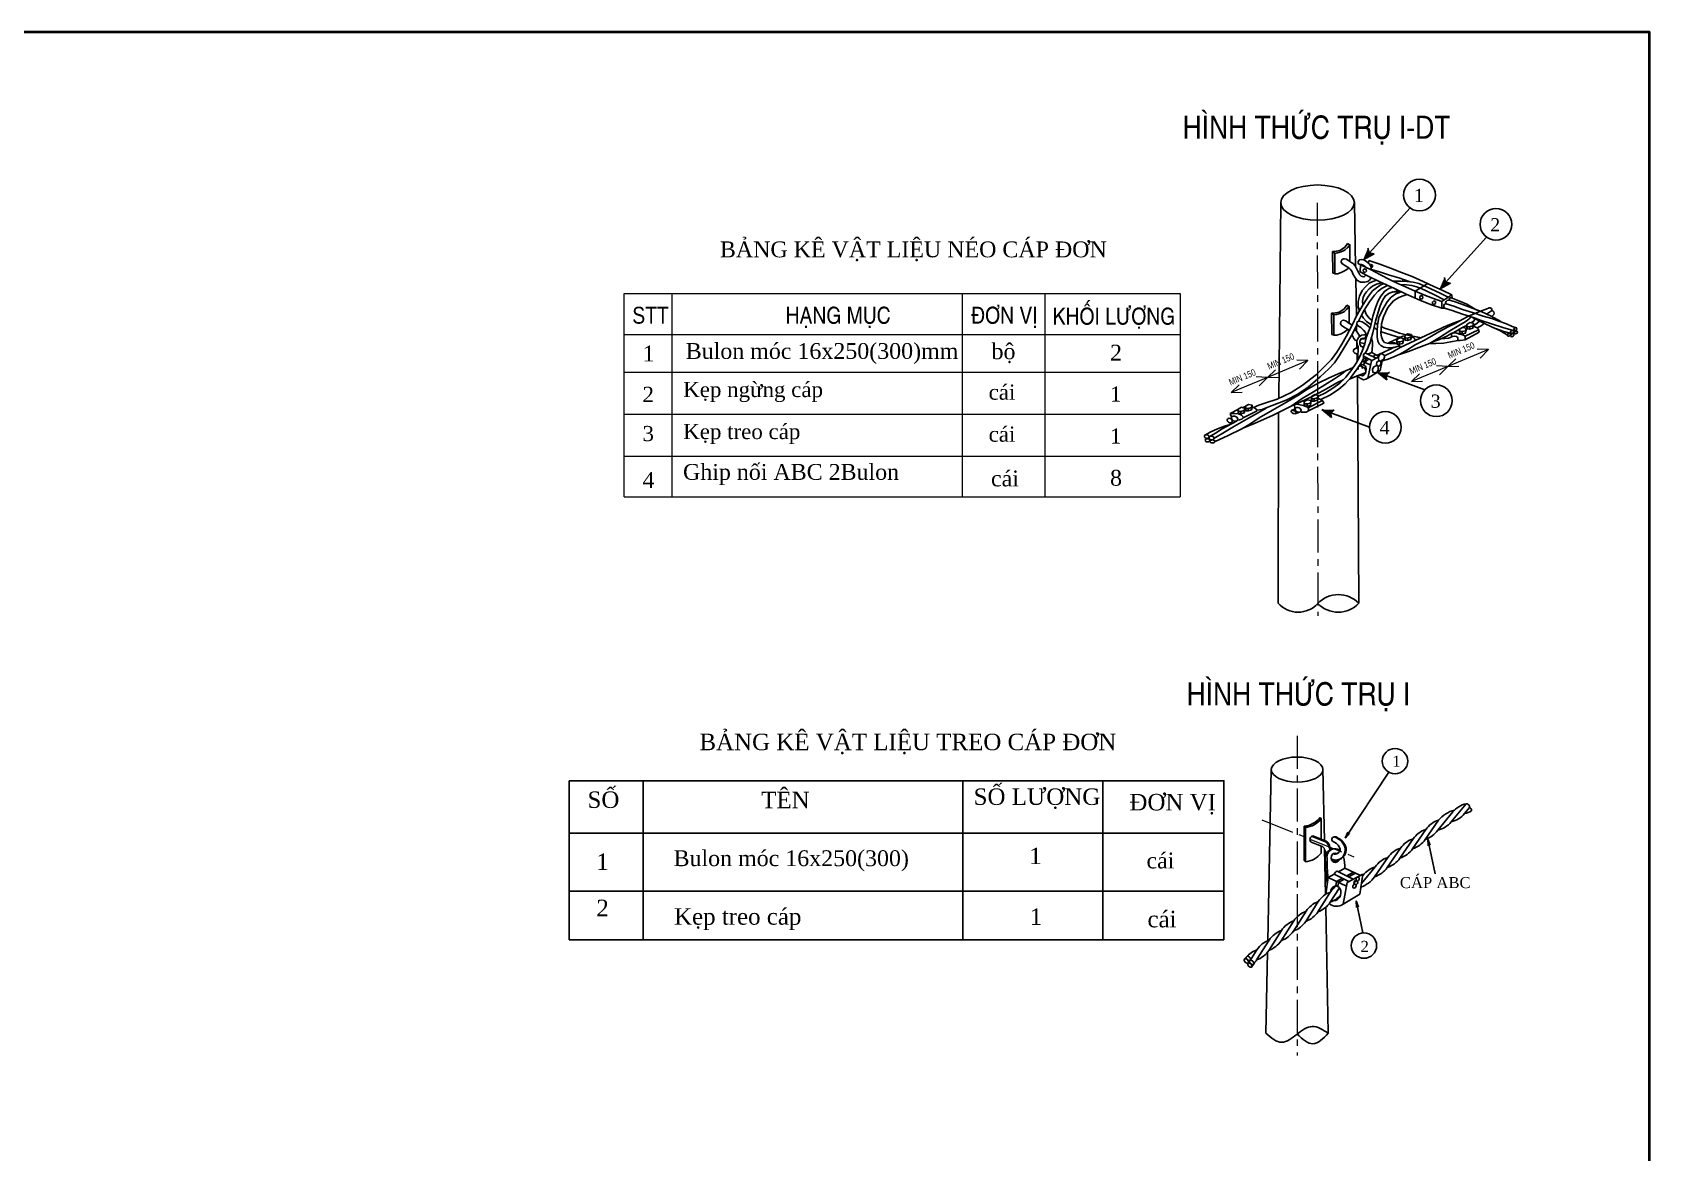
# Model space of a CAD drawing. Header units: millimetres. Extents: x 5654510 to 5731940, y 588357 to 647777.
# Drawn here: x 5684193 to 5691542, y 627068 to 632162 of the extents above; entities that cross this region are included whole.
import ezdxf

# ---------------------------------------------------------------- set-up
doc = ezdxf.new("R2010")
doc.units = ezdxf.units.MM
doc.header["$LTSCALE"] = 120
doc.header["$MEASUREMENT"] = 0
doc.linetypes.add('CENTER', pattern=[2, 1.25, -0.25, 0.25, -0.25])
doc.layers.add('Chu', color=5, linetype='Continuous')
doc.layers.add('KICHTHUOC', color=7, linetype='Continuous')
doc.layers.add('truc', color=5, linetype='CENTER', lineweight=5)
doc.styles.add('GIA1', font='VHTIME.TTF', dxfattribs={"height": 3})
doc.styles.add('STYLE2', font='VHELVCN.TTF', dxfattribs={"height": 500})
doc.styles.add('WMF-VNI-HELVE-CONDENSE1', font='VHELVCN.TTF')

msp = doc.modelspace()

# ---------------------------------------------------------------- hatches: boundary and pattern name
at = {"linetype": 'Continuous'}
h = msp.add_hatch(color=3, dxfattribs=at)
h.paths.add_polyline_path([(5690110.94, 631156.49), (5690100.2, 631164.53), (5690101.55, 631068.01), (5690110.94, 631064.5)])
h.paths.add_polyline_path([(5690156.57, 631171.23), (5690169.99, 631183.3), (5690179.39, 631195.36), (5690168.65, 631200.72), (5690165.97, 631196.7), (5690156.57, 631184.64), (5690145.83, 631176.59), (5690133.76, 631169.89), (5690117.65, 631165.87), (5690100.2, 631164.53), (5690110.94, 631156.49), (5690123.02, 631159.17), (5690139.12, 631163.19)])
h.paths.add_polyline_path([(5690107.28, 630876.41), (5690096.54, 630884.45), (5690097.88, 630787.93), (5690107.28, 630784.42)])
h.paths.add_polyline_path([(5690152.91, 630891.15), (5690166.33, 630903.22), (5690175.73, 630915.28), (5690164.99, 630920.64), (5690162.31, 630916.62), (5690152.91, 630904.56), (5690142.17, 630896.51), (5690130.1, 630889.81), (5690113.99, 630885.79), (5690096.54, 630884.45), (5690107.28, 630876.41), (5690119.36, 630879.09), (5690135.46, 630883.11)])
at = {"layer": 'Chu'}
for points in [[(5690157.81, 628497.97), (5690178.27, 628520.29), (5690170.66, 628517.23), (5690170.56, 628525.43)], [(5690533.6, 628493.62), (5690535.35, 628463.39), (5690538.46, 628470.97), (5690544.4, 628465.33)], [(5690207.43, 628212.03), (5690209.18, 628181.8), (5690212.29, 628189.39), (5690218.23, 628183.75)]]:
    msp.add_hatch(color=256, dxfattribs=at).paths.add_polyline_path(points)
at = {"layer": 'KICHTHUOC'}
for points in [[(5690239.14, 631127.57), (5690289.19, 631154.51), (5690267.36, 631158.44), (5690261.5, 631179.82)], [(5690586.39, 630994.51), (5690636.44, 631021.45), (5690614.61, 631025.38), (5690608.75, 631046.76)], [(5690303.23, 630616.43), (5690347.5, 630580.79), (5690342.63, 630602.43), (5690360.06, 630616.14)], [(5690051.31, 630446), (5690095.58, 630410.36), (5690090.71, 630432), (5690108.14, 630445.71)]]:
    msp.add_hatch(color=256, dxfattribs=at).paths.add_polyline_path(points)

# ---------------------------------------------------------------- linework, layer by layer
for p, q in [((5689865.29, 631387.5), (5689856.35, 630497.33)), ((5690204.95, 631095.99), (5690199.83, 631387.5)), ((5690208.91, 630871.09), (5690205.89, 631042.85)), ((5690210.11, 630802.92), (5690209.65, 630829.02)), ((5690211.49, 630723.95), (5690210.89, 630758.28)), ((5690212.51, 630666.14), (5690211.94, 630698.69)), ((5690219.84, 629565.98), (5690213.68, 630599.67)), ((5689855.7, 630433.45), (5689853.85, 629565.98)), ((5689822.47, 628810.71), (5689806.63, 628031.31)), ((5690056.91, 628810.71), (5690063.49, 628487.05)), ((5686631.66, 628758.93), (5686631.66, 628034.85)), ((5686967.8, 628758.93), (5686967.8, 628034.85)), ((5688421.47, 628758.93), (5688421.47, 628034.85)), ((5689056.55, 628758.93), (5689056.55, 628034.85)), ((5690646.88, 628616.84), (5690579.27, 628534.36)), ((5690707.7, 628654.39), (5690640.09, 628571.91)), ((5690723.55, 628637.08), (5690700.9, 628609.45)), ((5689972.11, 628551.64), (5689972.11, 628395.89)), ((5689977.09, 628545.89), (5689972.11, 628551.64)), ((5689977.09, 628545.89), (5689977.09, 628390.13)), ((5690048.72, 628585.11), (5690043.74, 628590.87)), ((5690048.72, 628585.11), (5690048.72, 628493.1)), ((5690521.78, 628491.9), (5690582.32, 628579.7)), ((5686631.66, 628520.74), (5689606.96, 628520.74)), ((5690003.44, 628479.18), (5690050.14, 628461.66)), ((5690005.79, 628506.35), (5690068.3, 628480.77)), ((5690010.6, 628508.69), (5690071.6, 628483.74)), ((5690406.79, 628406.98), (5690467.33, 628494.78)), ((5690464.28, 628449.44), (5690524.82, 628537.24)), ((5689977.09, 628390.13), (5689972.11, 628395.89)), ((5690048.72, 628462.19), (5690048.72, 628429.36)), ((5690064.28, 628448.01), (5690068.48, 628241.65)), ((5690291.8, 628322.06), (5690352.34, 628409.86)), ((5690349.3, 628364.52), (5690409.84, 628452.32)), ((5690080.41, 628319.01), (5690108.22, 628334.31)), ((5690108.22, 628334.31), (5690174.64, 628300.79)), ((5690127.6, 628344.97), (5690156.68, 628360.96)), ((5690127.6, 628344.97), (5690194.46, 628311.22)), ((5690156.68, 628360.96), (5690227.47, 628328.6)), ((5690164.88, 628326.15), (5690196.04, 628342.97)), ((5690166.9, 628296.71), (5690238.91, 628334.62)), ((5690173.13, 628321.99), (5690204.34, 628339.17)), ((5690238.91, 628334.62), (5690224.56, 628243.02)), ((5690232.38, 628291.59), (5690294.85, 628367.4)), ((5686631.66, 628256.88), (5689606.96, 628256.88)), ((5690034.5, 628162.95), (5690091.67, 628252.98)), ((5690080.41, 628319.01), (5690069.85, 628242.51)), ((5690080.41, 628319.01), (5690163.93, 628279.56)), ((5690090.28, 628206.78), (5690131.78, 628272.14)), ((5690115.58, 628280.23), (5690118.41, 628301.06)), ((5690118.41, 628301.06), (5690145.31, 628315.59)), ((5690124.77, 628278.23), (5690127.39, 628296.82)), ((5690127.39, 628296.82), (5690153.75, 628311.33)), ((5690166.9, 628296.71), (5690149.6, 628196.98)), ((5689978.72, 628119.12), (5690035.9, 628209.14)), ((5690069.66, 628183.44), (5690081.31, 627610.61)), ((5690149.6, 628196.98), (5690224.56, 628243.02)), ((5689867.17, 628031.45), (5689924.34, 628121.47)), ((5689922.95, 628075.28), (5689980.12, 628165.31)), ((5686631.66, 628034.85), (5689606.96, 628034.85)), ((5689755.62, 627943.78), (5689812.79, 628033.8)), ((5689811.39, 627987.61), (5689868.57, 628077.64)), ((5689726.62, 627942.11), (5689757.01, 627989.97)), ((5689805.57, 627979.44), (5689798.07, 627610.61))]:
    msp.add_line(p, q)
at = {"color": 0, "lineweight": 13}
for p, q in [((5686881.26, 630974.48), (5689297.69, 630974.48)), ((5686881.26, 630974.48), (5689408.37, 630974.48)), ((5686881.26, 630050.17), (5686881.26, 630974.48)), ((5687099.19, 630974.48), (5687099.19, 630050.17)), ((5688417.93, 630974.48), (5688417.93, 630050.17)), ((5688792.71, 630974.48), (5688792.71, 630050.17)), ((5689408.37, 630974.48), (5689408.37, 630050.17)), ((5686881.26, 630787.34), (5689408.37, 630787.34)), ((5686881.26, 630616.23), (5689408.37, 630616.23)), ((5686881.26, 630425.26), (5689408.37, 630425.26)), ((5686881.26, 630234.3), (5689408.37, 630234.3)), ((5686881.26, 630050.17), (5689408.37, 630050.17))]:
    msp.add_line(p, q, dxfattribs=at)
at = {"color": 3, "linetype": 'Continuous'}
for p, q in [((5690710.87, 630833.84), (5690710.87, 630819.89)), ((5690710.87, 630819.89), (5690712.53, 630813.24)), ((5690712.53, 630823.87), (5690712.53, 630813.24)), ((5690723.36, 630823.03), (5690723.36, 630812.41)), ((5690738.34, 630827.19), (5690738.34, 630816.56)), ((5690740.84, 630838.83), (5690740.84, 630828.2)), ((5690392.97, 630764.52), (5690392.97, 630750.56)), ((5690392.97, 630750.56), (5690394.64, 630743.91)), ((5690394.64, 630754.54), (5690394.64, 630743.91)), ((5690405.46, 630753.71), (5690405.46, 630743.08)), ((5690420.45, 630757.86), (5690420.45, 630747.24)), ((5690422.94, 630769.51), (5690422.94, 630758.88)), ((5690429.06, 630782.54), (5690429.06, 630768.59)), ((5690429.06, 630768.59), (5690430.73, 630761.94)), ((5690430.73, 630772.56), (5690430.73, 630761.94)), ((5690441.55, 630771.73), (5690441.55, 630761.1)), ((5690456.54, 630775.89), (5690456.54, 630765.26)), ((5690459.04, 630787.53), (5690459.04, 630776.9)), ((5690677.55, 630811.66), (5690677.55, 630797.7)), ((5690677.55, 630797.7), (5690679.22, 630791.05)), ((5690679.22, 630801.68), (5690679.22, 630791.05)), ((5690690.04, 630800.85), (5690690.04, 630790.22)), ((5690705.03, 630805.01), (5690705.03, 630794.38)), ((5690707.52, 630816.65), (5690707.52, 630806.02)), ((5689702.07, 630453.26), (5689702.07, 630442.64)), ((5689705.18, 630461.74), (5689705.18, 630447.78)), ((5689732.65, 630455.09), (5689732.65, 630444.46)), ((5689735.15, 630466.73), (5689735.15, 630456.1)), ((5689972.32, 630482.55), (5689972.32, 630468.59)), ((5689972.32, 630468.59), (5689973.98, 630461.94)), ((5689973.98, 630472.57), (5689973.98, 630461.94)), ((5689984.81, 630471.74), (5689984.81, 630461.11)), ((5689999.79, 630475.89), (5689999.79, 630465.26)), ((5690002.29, 630487.53), (5690002.29, 630476.91)), ((5690005.41, 630505.8), (5690005.41, 630491.85)), ((5690005.41, 630491.85), (5690007.07, 630485.19)), ((5690007.07, 630495.82), (5690007.07, 630485.19)), ((5690017.89, 630494.99), (5690017.89, 630484.36)), ((5690032.88, 630499.15), (5690032.88, 630488.52)), ((5690035.38, 630510.79), (5690035.38, 630500.16)), ((5689672.09, 630448.28), (5689672.09, 630434.32)), ((5689672.09, 630434.32), (5689673.76, 630427.67)), ((5689673.76, 630438.3), (5689673.76, 630427.67)), ((5689684.58, 630437.46), (5689684.58, 630426.84)), ((5689699.57, 630441.62), (5689699.57, 630430.99)), ((5689705.18, 630447.78), (5689706.85, 630441.13)), ((5689706.85, 630451.76), (5689706.85, 630441.13)), ((5689717.67, 630450.93), (5689717.67, 630440.3))]:
    msp.add_line(p, q, dxfattribs=at)
at = {"color": 0, "linetype": 'Continuous', "lineweight": 9}
for p, q in [((5690808.97, 630718.77), (5690624.72, 630642.26)), ((5690624.72, 630642.26), (5690661.28, 630677.64)), ((5690808.97, 630718.77), (5690757.86, 630721.15)), ((5690808.97, 630718.77), (5690771.16, 630680.09)), ((5689988.97, 630668.77), (5689804.72, 630592.26)), ((5689804.72, 630592.26), (5689841.28, 630627.64)), ((5689988.97, 630668.77), (5689937.86, 630671.15)), ((5689988.97, 630668.77), (5689951.16, 630630.09)), ((5690624.72, 630642.26), (5690459.61, 630573.7)), ((5690459.61, 630573.7), (5690496.16, 630609.08)), ((5690624.72, 630642.26), (5690573.61, 630644.64)), ((5690624.72, 630642.26), (5690586.91, 630603.58)), ((5690624.72, 630642.26), (5690674.63, 630643.61)), ((5689804.72, 630592.26), (5689639.61, 630523.7)), ((5689639.61, 630523.7), (5689676.16, 630559.08)), ((5689804.72, 630592.26), (5689753.61, 630594.64)), ((5689804.72, 630592.26), (5689766.91, 630553.58)), ((5689804.72, 630592.26), (5689854.63, 630593.61)), ((5690459.61, 630573.7), (5690509.52, 630575.05)), ((5689639.61, 630523.7), (5689689.52, 630525.05))]:
    msp.add_line(p, q, dxfattribs=at)
at = {"lineweight": 40}
msp.add_lwpolyline([(5677133.29, 632161.53), (5677133.29, 621973.84), (5691541.59, 621973.84), (5691541.59, 632161.53)], close=True, dxfattribs=at)
at = {"color": 3}
for points in [[(5690100.2, 631164.53), (5690117.65, 631165.87), (5690133.76, 631169.89), (5690145.83, 631176.59), (5690156.57, 631184.64), (5690165.97, 631196.7), (5690168.65, 631200.72)], [(5690100.2, 631164.53), (5690110.94, 631156.49), (5690123.02, 631159.17), (5690139.12, 631163.19), (5690156.57, 631171.23), (5690169.99, 631183.3), (5690179.39, 631195.36)], [(5690168.65, 631200.72), (5690179.39, 631195.36), (5690179.39, 631118.95)], [(5690100.2, 631164.53), (5690101.55, 631068.01), (5690112.28, 631063.99), (5690124.36, 631063.99), (5690143.15, 631070.7), (5690157.91, 631078.74), (5690169.99, 631086.78), (5690175.36, 631090.8)], [(5690110.94, 631156.49), (5690110.94, 631063.99)], [(5690143.15, 631110.91), (5690140.47, 631117.61), (5690141.81, 631125.66), (5690148.52, 631131.02), (5690153.89, 631132.36), (5690164.62, 631129.68), (5690174.02, 631122.97), (5690188.78, 631113.59), (5690193.66, 631109.94)], [(5690143.15, 631110.91), (5690159.26, 631100.19), (5690175.36, 631090.8), (5690180.78, 631085.39)], [(5690096.54, 630884.45), (5690113.99, 630885.79), (5690130.1, 630889.81), (5690142.17, 630896.51), (5690152.91, 630904.56), (5690162.31, 630916.62), (5690164.99, 630920.64)], [(5690096.54, 630884.45), (5690107.28, 630876.41), (5690119.36, 630879.09), (5690135.46, 630883.11), (5690152.91, 630891.15), (5690166.33, 630903.22), (5690175.73, 630915.28)], [(5690164.99, 630920.64), (5690175.73, 630915.28), (5690175.73, 630838.87)], [(5690096.54, 630884.45), (5690097.88, 630787.93), (5690108.62, 630783.91), (5690120.7, 630783.91), (5690139.49, 630790.62), (5690154.25, 630798.66), (5690166.33, 630806.7), (5690171.7, 630810.72)], [(5690107.28, 630876.41), (5690107.28, 630783.91)], [(5690139.49, 630830.83), (5690136.81, 630837.53), (5690138.15, 630845.58), (5690144.86, 630850.94), (5690150.23, 630852.28), (5690160.96, 630849.6), (5690170.36, 630842.89), (5690185.12, 630833.51), (5690190, 630829.86)], [(5690139.49, 630830.83), (5690155.59, 630820.11), (5690171.7, 630810.72), (5690177.12, 630805.31)], [(5690214.65, 630828.15), (5690210.62, 630836.19), (5690213.31, 630845.58), (5690222.7, 630848.26), (5690234.78, 630845.58), (5690252.23, 630834.85), (5690271.02, 630817.43), (5690271.14, 630817.16)], [(5690214.65, 630828.15), (5690229.41, 630818.77), (5690241.49, 630808.04), (5690250.88, 630797.32), (5690253.57, 630781.23), (5690250.88, 630775.87), (5690245.52, 630767.83), (5690229.8, 630765.86)], [(5690189.18, 630787.49), (5690190.49, 630785.25), (5690197.2, 630769.17), (5690203.91, 630762.46), (5690210.62, 630758.44)], [(5690202.73, 630813.7), (5690205.25, 630809.38), (5690213.31, 630798.66), (5690218.67, 630789.27), (5690222.7, 630781.23)], [(5690252.23, 630785.56), (5690242.83, 630785.56), (5690232.09, 630784.22), (5690218.67, 630773.5), (5690210.62, 630758.75), (5690211.96, 630742.67), (5690217.33, 630733.28), (5690215.99, 630678.32), (5690215.78, 630676.23)], [(5690248.44, 630747.78), (5690242.83, 630746.38), (5690224.59, 630750.93)], [(5690279.17, 630779.95), (5690279.07, 630778.55), (5690276.59, 630770.49)], [(5690277.73, 630773.5), (5690281.75, 630752.05), (5690281.75, 630737.3), (5690279.07, 630703.79)], [(5690215.78, 630676.23), (5690217.71, 630675.33)], [(5690277.73, 630667.6), (5690309.94, 630686.37)], [(5690277.73, 630667.6), (5690261.62, 630588.51), (5690252.23, 630584.49), (5690241.49, 630581.81), (5690226.73, 630588.51), (5690222.7, 630592.53)], [(5690232.54, 630668.48), (5690275.04, 630648.83)], [(5690261.62, 630588.51), (5690316.65, 630623.36), (5690326.04, 630667.6)]]:
    msp.add_lwpolyline(points, dxfattribs=at)
at = {"color": 3, "linetype": 'Continuous'}
for points in [[(5690217.59, 631120.23), (5690216.85, 631114.18), (5690218.81, 631108.31), (5690225.67, 631105.38), (5690231.55, 631105.38), (5690239.38, 631103.42), (5690248.2, 631097.55), (5690252.12, 631092.66)], [(5690217.59, 631120.23), (5690222.49, 631127.08), (5690232.29, 631129.04), (5690246, 631126.1), (5690256.78, 631118.28), (5690267.55, 631108.49), (5690273.43, 631101.64), (5690276.37, 631092.84), (5690276.37, 631085.99), (5690276.37, 631082.07)], [(5690264.86, 631123.97), (5690263.88, 631111.25)], [(5690264.86, 631123.97), (5690314.82, 631107.33), (5690364.78, 631088.74), (5690414.74, 631070.15), (5690461.77, 631051.56), (5690512.71, 631029.05), (5690561.69, 631006.55), (5690601.86, 630986.98), (5690643.01, 630968.39)], [(5690180.78, 631085.39), (5690188.2, 631076.2), (5690195.06, 631060.55), (5690201.92, 631048.8), (5690211.71, 631034.13), (5690228.37, 631026.3), (5690246, 631025.32), (5690261.68, 631028.26), (5690268.53, 631034.13), (5690273.43, 631040.98), (5690274.41, 631047.83)], [(5690193.66, 631109.94), (5690202.9, 631099.69), (5690207.79, 631090.88), (5690214.65, 631078.16), (5690220.53, 631068.37), (5690225.43, 631059.57), (5690231.31, 631052.72), (5690241.1, 631049.78), (5690246, 631051.74), (5690249.92, 631055.65), (5690248.94, 631059.57)], [(5690227.63, 631104.4), (5690226.65, 631072.11)], [(5690226.65, 631072.11), (5690262.9, 631053.52), (5690311.88, 631029.05), (5690382.42, 630996.76), (5690432.38, 630972.3), (5690500.95, 630942.95), (5690550.92, 630922.4), (5690597.94, 630906.74)], [(5690227.63, 631104.4), (5690272.69, 631083.85), (5690318.74, 631058.41), (5690361.84, 631035.9), (5690397.11, 631019.27), (5690445.11, 630998.72), (5690476.46, 630984.04), (5690515.65, 630968.39), (5690554.84, 630952.73), (5690596.96, 630938.05)], [(5690276.37, 631090.8), (5690276.61, 631090.7), (5690282.9, 631095.46), (5690281.92, 631103.29), (5690274.65, 631106.35), (5690271.46, 631103.94)], [(5690277.59, 631083.85), (5690309.92, 631074.06), (5690358.9, 631057.43), (5690402.01, 631044.71), (5690453.93, 631027.1)], [(5690533.28, 631019.27), (5690476.46, 630984.04), (5690476.46, 630953.71)], [(5690499.97, 630998.72), (5690528.39, 630984.04), (5690563.65, 630968.39), (5690607.74, 630945.88)], [(5690517.61, 631008.51), (5690547.98, 630994.81), (5690590.1, 630975.24), (5690626.35, 630956.65)], [(5690643.01, 630968.39), (5690596.96, 630938.05), (5690597.94, 630906.74), (5690609.7, 630906.74)], [(5690643.01, 630968.39), (5690643.99, 630952.73)], [(5690609.7, 630906.74), (5690606.76, 630914.57), (5690606.76, 630921.42), (5690609.7, 630926.31), (5690617.53, 630927.29), (5690614.6, 630933.16), (5690616.55, 630938.05), (5690621.45, 630942.95), (5690628.31, 630943.93), (5690633.21, 630943.93), (5690631.25, 630948.82), (5690632.23, 630951.75), (5690636.15, 630953.71), (5690641.05, 630953.71), (5690643.99, 630952.73)], [(5690679.22, 630801.68), (5690690.04, 630800.85), (5690705.03, 630805.01), (5690707.52, 630816.65), (5690691.71, 630819.97), (5690677.55, 630811.66), (5690679.22, 630801.68)], [(5690691.71, 630819.97), (5690711.91, 630829.8)], [(5690740.5, 630825.69), (5690747.98, 630821.96), (5690758.36, 630817.4), (5690762.93, 630812.83), (5690763.35, 630809.51), (5690766.67, 630798.31), (5690703.23, 630764.14)], [(5690712.53, 630823.87), (5690723.36, 630823.03), (5690738.34, 630827.19), (5690740.84, 630838.83), (5690725.02, 630842.16), (5690710.87, 630833.84), (5690712.53, 630823.87)], [(5690712.53, 630813.24), (5690723.36, 630812.41), (5690738.34, 630816.56), (5690740.84, 630828.2)], [(5690247.87, 630769.77), (5690240.52, 630770.99), (5690230.71, 630767.32), (5690224.59, 630757.53), (5690224.59, 630745.29), (5690229.49, 630734.28), (5690240.52, 630730.6), (5690242.42, 630730.6)], [(5690354.59, 630749.24), (5690410.62, 630775.07)], [(5690354.59, 630749.24), (5690367.52, 630749.85), (5690382.3, 630749.24), (5690393.38, 630745.55), (5690402.62, 630741.24), (5690405.69, 630734.48), (5690408.16, 630728.33), (5690476.51, 630760.92)], [(5690394.64, 630754.54), (5690405.46, 630753.71), (5690420.45, 630757.86), (5690422.94, 630769.51), (5690407.12, 630772.83), (5690392.97, 630764.52), (5690394.64, 630754.54)], [(5690394.64, 630743.91), (5690405.46, 630743.08), (5690420.45, 630747.24), (5690422.94, 630758.88)], [(5690410.62, 630775.07), (5690420.47, 630779.37), (5690429.09, 630781.22)], [(5690430.73, 630772.56), (5690441.55, 630771.73), (5690456.54, 630775.89), (5690459.04, 630787.53), (5690443.22, 630790.86), (5690429.06, 630782.54), (5690430.73, 630772.56)], [(5690430.73, 630761.94), (5690441.55, 630761.1), (5690456.54, 630765.26), (5690459.04, 630776.9)], [(5690459.27, 630776.3), (5690467.27, 630773.84), (5690472.2, 630770.76), (5690474.66, 630767.69), (5690476.51, 630760.92)], [(5690640.76, 630776.62), (5690640.76, 630786.33), (5690642.15, 630791.87), (5690649.09, 630794.65), (5690660.2, 630794.65), (5690678.24, 630789.1), (5690696.29, 630784.94), (5690703.23, 630779.39), (5690703.23, 630764.14)], [(5690640.76, 630776.62), (5690646.22, 630778.81), (5690654.52, 630780.47), (5690663.25, 630779.23), (5690668.65, 630775.5), (5690670.31, 630770.93), (5690669.89, 630760.56), (5690681.11, 630760.98), (5690703.23, 630764.14)], [(5690643.78, 630792.68), (5690677.84, 630811.86)], [(5690679.22, 630791.05), (5690690.04, 630790.22), (5690705.03, 630794.38), (5690707.52, 630806.02)], [(5690703.23, 630779.39), (5690763.35, 630809.51)], [(5690217.23, 630722.04), (5690206.21, 630725.71), (5690196.4, 630718.36), (5690196.4, 630708.57), (5690202.53, 630702.45), (5690214.78, 630697.56), (5690216.01, 630696.33)], [(5690241.49, 630688.82), (5690241.49, 630698.2), (5690249.54, 630702.22), (5690257.59, 630699.54)], [(5690241.49, 630688.82), (5690279.07, 630668.71)], [(5690241.49, 630688.82), (5690241.74, 630676.75)], [(5690242.83, 630651.28), (5690246.86, 630662.01), (5690262.96, 630674.07)], [(5690257.59, 630699.54), (5690299.2, 630679.43)], [(5690260.62, 630698.08), (5690279.07, 630706.24), (5690311.28, 630687.48)], [(5690283.09, 630686.14), (5690297.86, 630696.86)], [(5690311.28, 630667.37), (5690309.94, 630679.43), (5690311.28, 630690.16), (5690316.65, 630698.2), (5690326.04, 630699.54), (5690335.44, 630694.18), (5690336.78, 630684.8), (5690334.09, 630675.41), (5690319.33, 630666.03)], [(5690217.23, 630627.79), (5690217.23, 630640.03), (5690224.59, 630648.6), (5690238.07, 630651.05), (5690251.55, 630642.48), (5690254, 630629.02), (5690250.32, 630610.66), (5690242.97, 630602.09), (5690236.84, 630599.64), (5690227.04, 630602.09), (5690224.59, 630603.31)], [(5690301.88, 630647.26), (5690288.46, 630640.56), (5690281.75, 630629.84), (5690283.09, 630616.43), (5690293.83, 630613.75), (5690303.23, 630616.43), (5690307.25, 630627.15), (5690308.59, 630636.54), (5690308.59, 630644.58)], [(5690222.7, 630592.53), (5690212.06, 630598.36)], [(5689673.76, 630438.3), (5689684.58, 630437.46), (5689699.57, 630441.62), (5689702.07, 630453.26), (5689686.25, 630456.59), (5689672.09, 630448.28), (5689673.76, 630438.3)], [(5689688.7, 630454.75), (5689705.86, 630460.87)], [(5689706.85, 630451.76), (5689717.67, 630450.93), (5689732.65, 630455.09), (5689735.15, 630466.73), (5689719.33, 630470.05), (5689705.18, 630461.74), (5689706.85, 630451.76)], [(5689706.85, 630441.13), (5689717.67, 630440.3), (5689732.65, 630444.46), (5689735.15, 630456.1)], [(5689735.27, 630457.2), (5689746.3, 630453.53), (5689753.65, 630447.41), (5689758.55, 630441.29)], [(5689931.33, 630470.66), (5689927.66, 630464.54), (5689928.88, 630455.97), (5689930.11, 630448.63)], [(5689931.33, 630470.66), (5689946.04, 630469.44), (5689968.1, 630464.54), (5689986.48, 630457.2), (5689991.38, 630451.08), (5689991.38, 630440.06), (5689981.58, 630435.17), (5689970.55, 630433.94), (5689958.29, 630435.17)], [(5689973.98, 630472.57), (5689984.81, 630471.74), (5689999.79, 630475.89), (5690002.29, 630487.53), (5689986.47, 630490.86), (5689972.32, 630482.55), (5689973.98, 630472.57)], [(5689973.98, 630461.94), (5689984.81, 630461.11), (5689999.79, 630465.26), (5690002.29, 630476.91)], [(5689990.15, 630453.53), (5690052.65, 630486.57)], [(5690034.27, 630497.59), (5690048.97, 630490.24), (5690058.78, 630482.9), (5690061.23, 630475.56), (5689991.38, 630440.06)], [(5690007.07, 630495.82), (5690017.89, 630494.99), (5690032.88, 630499.15), (5690035.38, 630510.79), (5690019.56, 630514.12), (5690005.41, 630505.8), (5690007.07, 630495.82)], [(5690007.07, 630485.19), (5690017.89, 630484.36), (5690032.88, 630488.52), (5690035.38, 630500.16)], [(5689636.01, 630429.05), (5689672.77, 630448.63)], [(5689636.01, 630429.05), (5689655.62, 630429.05), (5689674, 630426.6), (5689687.48, 630420.48), (5689693.61, 630414.36), (5689694.83, 630408.24)], [(5689636.01, 630429.05), (5689642.14, 630411.91)], [(5689694.83, 630408.24), (5689688.7, 630403.34), (5689677.67, 630399.67), (5689670.32, 630398.45)], [(5689673.76, 630427.67), (5689684.58, 630426.84), (5689699.57, 630430.99), (5689702.07, 630442.64)], [(5689758.55, 630441.29), (5689694.83, 630408.24)]]:
    msp.add_lwpolyline(points, dxfattribs=at)
for points in [[(5690248.2, 631070.15), (5690254.49, 631074.91), (5690253.51, 631082.74), (5690246.24, 631085.81), (5690239.95, 631081.04), (5690240.93, 631073.22)], [(5690504.87, 630948.82), (5690511.16, 630953.58), (5690510.18, 630961.41), (5690502.91, 630964.47), (5690496.62, 630959.71), (5690497.6, 630951.88)], [(5690562.67, 630924.36), (5690568.96, 630929.12), (5690567.98, 630936.95), (5690560.71, 630940.01), (5690554.42, 630935.25), (5690555.4, 630927.42)]]:
    msp.add_lwpolyline(points, close=True, dxfattribs=at)
for points in [[(5690077.16, 630655.48), (5690095.92, 630673.72), (5690120.43, 630706.77), (5690142.48, 630743.48), (5690163.32, 630778.98), (5690190.28, 630830.38), (5690209.88, 630873.22), (5690239.29, 630923.4), (5690263.8, 630961.35), (5690282.18, 630985.66), (5690300.56, 631000.35), (5690317.72, 631012.59), (5690329.97, 631018.71)], [(5690222.73, 630894.11), (5690216.85, 630912.71), (5690217.83, 630937.17), (5690223.71, 630961.63), (5690235.47, 630987.07), (5690250.16, 631004.68), (5690266.82, 631020.34), (5690283.47, 631029.15), (5690300.12, 631034.04)], [(5690218.46, 630848.58), (5690229.49, 630869.39), (5690244.19, 630898.76), (5690268.7, 630936.7), (5690290.76, 630966.08), (5690307.91, 630984.44), (5690326.3, 630997.9), (5690350.8, 631010.14)], [(5690238.41, 630921.51), (5690237.43, 630939.12), (5690240.36, 630955.76), (5690246.24, 630969.46), (5690255.06, 630982.18), (5690266.82, 630995.88), (5690281.51, 631007.62), (5690300.12, 631016.43), (5690322.66, 631023.27)], [(5690249.54, 630702.22), (5690257.67, 630718.36), (5690263.8, 630734.28), (5690271.15, 630751.41), (5690276.05, 630768.55), (5690283.41, 630795.47), (5690295.66, 630847.52), (5690307.91, 630889.13), (5690316.49, 630917.28), (5690327.52, 630941.76), (5690339.78, 630962.57), (5690355.71, 630974.81), (5690374.09, 630982.15), (5690393.69, 630979.7), (5690410.85, 630983.38)], [(5690277.28, 630840.76), (5690284.45, 630871.61), (5690297.18, 630912.71), (5690307.96, 630940.1), (5690319.72, 630962.61), (5690336.37, 630983.16), (5690347.15, 630990.98), (5690356.94, 630996.86), (5690371.64, 631001.75)], [(5690304.71, 630830.42), (5690311.76, 630865.36), (5690327.03, 630900.02), (5690349.24, 630936.07), (5690367.29, 630956.87), (5690388.11, 630972.12), (5690401.99, 630977.67), (5690410.32, 630981.83)], [(5690323.18, 630835.96), (5690332.58, 630868.13), (5690352.02, 630909.73), (5690378.39, 630940.23), (5690401.99, 630955.48), (5690421.43, 630963.8), (5690439.47, 630969.35)], [(5690376.54, 631030.03), (5690410.83, 631030.03), (5690438.26, 631028.08), (5690467.65, 631025.14), (5690492.14, 631019.27), (5690517.61, 631008.51)], [(5690378.39, 630981.83), (5690401.99, 630987.37)], [(5690406.91, 631015.36), (5690436.3, 631013.4), (5690460.79, 631010.46), (5690482.34, 631004.59), (5690499.97, 630998.72)], [(5690416.7, 631039.82), (5690420.62, 631035.9), (5690420.62, 631028.08)], [(5690245.26, 630899.98), (5690254.08, 630879.44), (5690264.86, 630863.78), (5690275.63, 630854), (5690279.55, 630851.06)], [(5690326.04, 630667.6), (5690348.73, 630673.93), (5690376.64, 630684.07), (5690405.82, 630698.01), (5690438.8, 630717.02), (5690475.59, 630741.09), (5690518.72, 630762.63), (5690550.44, 630780.37), (5690583.42, 630799.37), (5690626.55, 630822.18), (5690660.81, 630839.92), (5690689.98, 630855.13), (5690719.16, 630870.33), (5690772.44, 630893.14), (5690799.08, 630903.27), (5690811.77, 630908.34)], [(5690609.7, 630906.74), (5690644.97, 630896.94), (5690691.9, 630880.47), (5690746.45, 630862.73), (5690775.63, 630851.32), (5690822.57, 630836.12), (5690874.58, 630819.65), (5690921.52, 630805.71)], [(5690617.53, 630927.29), (5690651.31, 630915.94), (5690690.64, 630902.01), (5690741.38, 630885.54), (5690785.78, 630871.6), (5690823.84, 630860.19), (5690856.82, 630848.79), (5690891.07, 630836.12), (5690916.44, 630824.72), (5690936.74, 630818.38)], [(5690633.21, 630943.93), (5690666.53, 630932.42), (5690707.13, 630918.48), (5690740.11, 630905.81), (5690775.63, 630891.87), (5690821.3, 630870.33), (5690865.7, 630846.26)], [(5690643.99, 630952.73), (5690674.14, 630940.02), (5690710.93, 630924.81), (5690756.6, 630898.21)], [(5690800.35, 630880.47), (5690823.18, 630895.67)], [(5690037.1, 630507.85), (5690068.96, 630522.53), (5690102.05, 630543.34), (5690133.91, 630566.6), (5690160.87, 630593.52), (5690187.82, 630627.79), (5690207.43, 630657.17), (5690223.36, 630685.32), (5690235.62, 630712.24), (5690247.87, 630745.29), (5690254, 630772.22), (5690263.8, 630801.59), (5690273.6, 630822.4), (5690277.28, 630840.76)], [(5690109.02, 630659.15), (5690130.23, 630690.69), (5690157.19, 630733.53), (5690186.6, 630782.49), (5690206.21, 630820.43), (5690211.11, 630832.67)], [(5690232.63, 630875.06), (5690240.96, 630862.59), (5690254.84, 630847.33), (5690270.11, 630836.24), (5690275.48, 630831.77)], [(5690275.63, 630854), (5690279.68, 630851.09)], [(5690289.25, 630820.31), (5690295.1, 630815.44), (5690303.83, 630810.69)], [(5690294.07, 630840.78), (5690305.19, 630832.81)], [(5690304.71, 630830.42), (5690303.48, 630802.74), (5690304.09, 630776.3), (5690307.17, 630757.85), (5690312.1, 630745.55), (5690320.72, 630737.55), (5690333.65, 630730.17), (5690351.51, 630727.71), (5690365.05, 630727.71), (5690381.06, 630728.94), (5690393.99, 630732.63), (5690405.08, 630734.48)], [(5690323.18, 630835.96), (5690321.33, 630815.04), (5690320.72, 630793.52), (5690323.8, 630776.91), (5690329.34, 630760.92), (5690337.34, 630751.7), (5690349.04, 630748.62), (5690360.13, 630746.78), (5690375.52, 630746.78), (5690386.61, 630747.39)], [(5690322.14, 630824.13), (5690336.75, 630816.83), (5690371.45, 630805.74), (5690404.77, 630793.26), (5690435.31, 630786.33), (5690488.06, 630775.23), (5690506.11, 630772.46)], [(5690395.67, 630692.94), (5690445.15, 630710.68), (5690493.35, 630728.42), (5690541.56, 630747.42), (5690587.23, 630774.03), (5690634.16, 630804.44), (5690674.76, 630828.52), (5690702.67, 630844.99), (5690714.09, 630852.59), (5690721.7, 630858.93), (5690729.31, 630867.8)], [(5690476.51, 630760.92), (5690525.07, 630782.9), (5690566.93, 630803.18), (5690604.99, 630820.91), (5690640.51, 630836.12), (5690677.3, 630850.06)], [(5690729.31, 630841.19), (5690741.99, 630847.52), (5690745.8, 630855.13), (5690748.34, 630857.66)], [(5690733.77, 630866.53), (5690788.32, 630839.92), (5690822.57, 630822.18), (5690860.63, 630805.71), (5690891.07, 630787.97), (5690894.88, 630784.17)], [(5690740.73, 630827.25), (5690757.22, 630839.92), (5690769.9, 630850.06)], [(5690758.49, 630818.38), (5690776.25, 630827.25), (5690791.47, 630839.92)], [(5690824.45, 630869.06), (5690833.33, 630879.2)], [(5690828.91, 630819.65), (5690874.58, 630803.18), (5690906.3, 630794.31)], [(5690320.94, 630801.36), (5690325.64, 630798.8), (5690360.34, 630787.71), (5690395.05, 630776.62), (5690408.93, 630775.23)], [(5690542.83, 630747.42), (5690570.74, 630746.16), (5690604.99, 630748.69), (5690637.97, 630755.03), (5690669.89, 630760.56)], [(5690554.24, 630753.76), (5690587.23, 630765.16), (5690622.75, 630781.64), (5690641.78, 630793.04)], [(5690593.57, 630767.7), (5690611.33, 630768.96), (5690627.82, 630770.23), (5690636.7, 630774.03), (5690640.76, 630776.62)], [(5690304.33, 630692.94), (5690339.85, 630710.68), (5690366.49, 630722.08), (5690379.18, 630729.69)], [(5690336.05, 630690.41), (5690374.11, 630709.41), (5690408.16, 630728.33)], [(5689564.94, 630299.31), (5689626.21, 630328.68), (5689688.7, 630359.28), (5689724.24, 630380.09), (5689767.13, 630408.24), (5689828.4, 630443.73), (5689892.12, 630480.45), (5689942.36, 630511.05), (5689986.48, 630539.2), (5690037.94, 630567.35), (5690085.74, 630590.61), (5690137.2, 630613.86), (5690167.84, 630626.1)], [(5689690.04, 630359.69), (5689748.86, 630384.17), (5689827.28, 630419.66), (5689913.06, 630461.27), (5689963.3, 630496.77), (5690013.54, 630527.37), (5690065.01, 630559.19), (5690109.13, 630586.12), (5690137.31, 630604.48), (5690163.04, 630624.06)], [(5689741.4, 630455.97), (5689765.9, 630466.99), (5689797.76, 630476.78), (5689849.23, 630493.92), (5689912.95, 630524.51), (5689963.19, 630555.11), (5690028.14, 630605.29), (5690077.16, 630655.48)], [(5689757.33, 630443.73), (5689780.61, 630446.18), (5689813.69, 630459.65), (5689889.67, 630489.02), (5689943.59, 630515.95), (5689990.15, 630547.77), (5690044.07, 630595.5), (5690083.28, 630631), (5690109.02, 630659.15)], [(5690048.13, 630491.93), (5690091.02, 630513.97), (5690129.01, 630539.67), (5690158.42, 630562.92), (5690184.15, 630592.3), (5690212.33, 630631.46), (5690231.94, 630660.84), (5690235.62, 630666.96)], [(5690167.84, 630626.1), (5690194.9, 630637.52)], [(5690177.75, 630584.89), (5690219.41, 630602.03), (5690250.05, 630613.04)], [(5690219.69, 630642.48), (5690229.49, 630644.93), (5690238.07, 630640.03), (5690234.39, 630635.14), (5690241.74, 630637.58), (5690247.87, 630635.14), (5690251.55, 630622.9), (5690251.55, 630618)], [(5689916.74, 630463.72), (5689957.17, 630480.86), (5690004.97, 630504.11), (5690062.56, 630534.71), (5690120.15, 630567.76), (5690149.56, 630581.22)], [(5689561.26, 630315.22), (5689617.63, 630348.27), (5689655.62, 630370.3), (5689719.34, 630407.02), (5689759.78, 630430.27), (5689798.99, 630452.3)], [(5689523.27, 630331.13), (5689545.33, 630343.37), (5689578.42, 630359.28), (5689609.05, 630370.3), (5689636.01, 630378.87)], [(5689547.78, 630326.24), (5689572.29, 630340.92), (5689595.57, 630356.83), (5689621.31, 630370.3), (5689667.87, 630394.78)], [(5689914.18, 630442.51), (5689930.11, 630449.85)], [(5689935.01, 630427.82), (5689950.94, 630433.94)], [(5686631.66, 628758.93), (5689606.96, 628758.93), (5689606.96, 628034.85)]]:
    msp.add_lwpolyline(points)
for centre, radius in [((5690495.69, 631421.34), 72.07), ((5690842.94, 631288.28), 72.07), ((5690572.27, 630486.2), 72.07), ((5690340.35, 630365.77), 72.07), ((5690384.54, 628848.04), 57.7), ((5690243.37, 628009.01), 57.7)]:
    msp.add_circle(centre, radius)
for centre, radius, start, end in [((5690816.07, 630900.74), 8.74, 324.535565, 119.506992), ((5690824.15, 630884.9), 10.81, 328.175745, 95.100471), ((5690127.39, 629476.45), 128.7, 44.079542, 136.52879), ((5689944.36, 629645.28), 120.33, 221.225446, 318.14691), ((5690126.46, 629651.65), 126.73, 223.141574, 317.466758), ((5690691.68, 628486.67), 143.58, 104.934009, 139.614017), ((5690731.76, 628547.39), 109.67, 102.672947, 140.706581), ((5690676.84, 628716.46), 109.67, 282.672947, 300.601114), ((5690707.62, 628638.4), 15.99, 355.261251, 89.704272), ((5690717.32, 628623.01), 15.39, 356.437758, 66.103582), ((5689960.72, 628657.44), 106.41, 276.142819, 321.272785), ((5689965.71, 628651.68), 106.41, 276.142819, 321.272785), ((5690615.17, 628475.07), 109.67, 107.43031, 145.463944), ((5690555.21, 628641.36), 109.67, 282.672947, 320.706581), ((5690616.03, 628678.91), 109.67, 282.672947, 320.706581), ((5690015.86, 628491.79), 17.7, 107.297732, 225.440006), ((5690059.48, 628459.22), 23.29, 17.597959, 67.75072), ((5690062.78, 628462.18), 23.29, 17.597959, 67.75072), ((5690108.36, 628491.97), 11.22, 66.56163, 240.247586), ((5690086.12, 628433.89), 51.13, 28.493329, 70.966132), ((5690112.59, 628493.15), 11.22, 66.56163, 116.844094), ((5690500.18, 628390.15), 109.67, 107.43031, 145.463944), ((5690431.43, 628554.08), 109.67, 287.43031, 325.463944), ((5690557.67, 628432.61), 109.67, 107.43031, 145.463944), ((5690488.92, 628596.54), 109.67, 287.43031, 325.463944), ((5689965.71, 628495.93), 106.41, 276.142819, 321.272785), ((5690042.55, 628439.64), 23.29, 17.198152, 70.976784), ((5690108.99, 628408.22), 41.71, 82.930019, 189.771512), ((5690704.85, 628398.69), 636.97, 179.77972, 189.58338), ((5690111.97, 628412.54), 37.14, 51.225438, 192.337229), ((5690924.99, 628408.49), 849.31, 180.26206, 186.047694), ((5689946.24, 628360.18), 210.44, 0.212548, 14.483481), ((5690385.2, 628305.23), 109.67, 107.43031, 145.463944), ((5690316.45, 628469.16), 109.67, 287.43031, 325.463944), ((5690442.69, 628347.69), 109.67, 107.43031, 145.463944), ((5690373.94, 628511.62), 109.67, 287.43031, 325.463944), ((5690185.35, 628398.99), 131.35, 289.034802, 324.145243), ((5690330.36, 628257.36), 115.63, 107.883201, 142.166742), ((5690258.95, 628426.7), 109.67, 287.43031, 325.463944), ((5690126.18, 628151.23), 107.26, 108.698576, 147.319236), ((5690181.96, 628195.06), 107.26, 127.410605, 147.319236), ((5690070.4, 628107.39), 107.26, 108.698576, 147.319236), ((5689995.13, 628270.93), 114.93, 290.032274, 325.985538), ((5690119.84, 628240.84), 53, 229.97748, 304.156515), ((5690050.91, 628314.76), 114.93, 290.032274, 318.040907), ((5689958.85, 628019.72), 107.26, 108.698576, 147.319236), ((5689883.58, 628183.26), 114.93, 290.032274, 325.985538), ((5690014.63, 628063.56), 107.26, 108.698576, 147.319236), ((5689939.35, 628227.09), 114.93, 290.032274, 325.985538), ((5689847.3, 627932.05), 107.26, 108.698576, 147.319236), ((5689772.02, 628095.59), 114.93, 290.032274, 325.985538), ((5689903.07, 627975.89), 107.26, 108.698576, 147.319236), ((5689827.8, 628139.42), 114.93, 290.032274, 325.985538), ((5689717.47, 627938.69), 18.4, 119.08264, 148.919807), ((5689791.52, 627888.22), 107.26, 108.698576, 140.73932), ((5689716.25, 628051.75), 114.93, 290.032274, 325.985538), ((5689570.69, 628034.39), 203.31, 322.825777, 329.320924), ((5689660.47, 628007.92), 114.93, 317.754651, 325.985538)]:
    msp.add_arc(centre, radius, start, end)
for centre, major_axis, ratio in [((5690032.56, 631387.5), (-167.27, 0), 0.4780601), ((5690931.03, 630812.05), (-5.71, -5.07), 0.7656569), ((5690901.86, 630786.7), (-5.71, -5.07), 0.7656569), ((5690916.44, 630799.37), (-8.88, -3.8), 0.5871888), ((5690917.71, 630784.8), (-6.34, -5.7), 0.7013638), ((5690933.57, 630796.84), (-5.71, -5.07), 0.7656569), ((5689944.2, 630444.96), (-12.87, 6.12), 0.7200742), ((5689633.56, 630396), (-9.8, 7.34), 0.7808097), ((5689655.62, 630405.18), (-13.48, 6.73), 0.690671), ((5689923.98, 630435.17), (-11.03, 4.9), 0.5463247), ((5689528.79, 630323.79), (-10.42, 3.67), 0.7204714), ((5689532.46, 630306.65), (-10.42, 0), 0.7074875), ((5689550.85, 630317.06), (-10.42, 1.84), 0.8545414), ((5689554.52, 630301.76), (-11.64, 0), 0.5690884), ((5689939.69, 628809.59), (-117.24, 0), 0.4841383), ((5690207.79, 628294.75), (3.93, 8.25), 0.7309235), ((5689709.38, 627939.14), (-8.19, 8.61), 0.6212651), ((5689724.66, 627920.3), (-8.19, 8.61), 0.6212651)]:
    msp.add_ellipse(centre, major_axis=major_axis, ratio=ratio)
for centre, major_axis, ratio in [((5690245.42, 630672.47), (-8.58, -3.06), 0.54191), ((5690310.61, 630655.98), (-4.7, -11.39), 0.8037062)]:
    msp.add_ellipse(centre, major_axis=major_axis, ratio=ratio, dxfattribs=at)
for centre, major_axis, ratio, start_param, end_param in [((5690113.48, 628408.59), (1.18, 20.92), 0.9068501, -0.2801411, 4.3995265), ((5690108.61, 628412.07), (1.18, 20.92), 0.9068501, 2.7753132, 4.0854943), ((5690114.08, 628247.34), (5.31, 32.7), 0.7205623, 3.0960486, 7.8139789), ((5690204.84, 628296.22), (3.93, 8.25), 0.7309235, -0.2631781, 3.3781913), ((5689718.25, 627951.39), (-8.19, 8.61), 0.6212651, 0.5467199, 5.851856), ((5689733.34, 627932.55), (-8.19, 8.61), 0.6212651, 3.5073665, 9.3635398)]:
    msp.add_ellipse(centre, major_axis=major_axis, ratio=ratio, start_param=start_param, end_param=end_param)
for points in [[(5690084.98, 628469.22), (5690087.36, 628461.73), (5690090.14, 628454.32), (5690094.15, 628447.2)], [(5690064.8, 628446.53), (5690066.8, 628440.05), (5690069.09, 628433.71), (5690072.13, 628427.74)], [(5690081.69, 628466.26), (5690083.93, 628459.19), (5690086.54, 628452.2), (5690090.19, 628445.46)]]:
    msp.add_open_spline(points, degree=3)
for points, knots in [([(5690095.09, 628403.08), (5690095.79, 628402.72), (5690108.84, 628396.41), (5690136.03, 628397.24), (5690159.36, 628428.95), (5690160.68, 628458.84), (5690139.59, 628486.68), (5690126.21, 628494.47), (5690112.83, 628502.27)], [2.8162688, 2.8162688, 2.8162688, 2.8162688, 2.9154185, 4.6412497, 5.7318653, 7.5986293, 9.1175221, 10.3351887, 10.3351887, 10.3351887, 10.3351887]), ([(5690129.36, 628400.48), (5690133.73, 628401.45), (5690146.09, 628406.36), (5690163.58, 628430.13), (5690164.91, 628460.02), (5690143.81, 628487.86), (5690130.43, 628495.65), (5690117.05, 628503.45)], [4.0875205, 4.0875205, 4.0875205, 4.0875205, 4.6412497, 5.7318653, 7.5986293, 9.1175221, 10.3351887, 10.3351887, 10.3351887, 10.3351887]), ([(5690105.33, 628427.41), (5690108.03, 628425.84), (5690118.89, 628422.55), (5690135.13, 628435.46), (5690136.65, 628447.12), (5690131.06, 628458.28)], [2.4864938, 2.4864938, 2.4864938, 2.4864938, 2.9154185, 4.0800098, 4.346028, 4.346028, 4.346028, 4.346028]), ([(5690110.78, 628429.29), (5690112.86, 628428.41), (5690118.09, 628427.33), (5690124, 628429.46), (5690129.51, 628432.94)], [2.59839007, 2.59839007, 2.59839007, 2.59839007, 2.91541849, 3.35116037, 3.35116037, 3.35116037, 3.35116037]), ([(5690207.81, 628304.81), (5690207.96, 628311.15), (5690208.46, 628318.95), (5690218.64, 628322.02), (5690225.88, 628311.81), (5690219.1, 628305.17), (5690214.15, 628300.57)], [0.0432801, 0.0432801, 0.0432801, 0.0432801, 0.7382493, 0.927321, 1.2446492, 1.9745387, 1.9745387, 1.9745387, 1.9745387]), ([(5690199.8, 628288.7), (5690195.28, 628284.76), (5690190.14, 628279.55), (5690194.13, 628270.02), (5690206.29, 628270.92), (5690207.37, 628279.83), (5690207.77, 628286.27)], [0.0782806, 0.0782806, 0.0782806, 0.0782806, 0.7382493, 0.927321, 1.2446492, 1.9429338, 1.9429338, 1.9429338, 1.9429338])]:
    msp.add_open_spline(points, degree=3, knots=knots)
for points in [[(5690127.6, 628344.97), (5690120.57, 628347.32), (5690108.22, 628334.31)], [(5689798.07, 627610.61), (5689870.12, 627569.48), (5689938.09, 627605.5), (5690008.83, 627641.52), (5690081.31, 627610.61)], [(5689939.69, 627606.74), (5690011.6, 627562.55), (5690081.31, 627610.61)]]:
    msp.add_spline(points, degree=3)
at = {"layer": 'Chu'}
for p, q in [((5690157.81, 628497.97), (5690356.46, 628797.63)), ((5690157.81, 628497.97), (5690170.56, 628525.43)), ((5690157.81, 628497.97), (5690178.27, 628520.29)), ((5690170.56, 628525.43), (5690170.66, 628517.23)), ((5690178.27, 628520.29), (5690170.66, 628517.23)), ((5690533.6, 628493.62), (5690544.4, 628465.33)), ((5690533.6, 628493.62), (5690535.35, 628463.39)), ((5690533.6, 628493.62), (5690567.58, 628335.25)), ((5690535.35, 628463.39), (5690538.46, 628470.97)), ((5690544.4, 628465.33), (5690538.46, 628470.97)), ((5690207.43, 628212.03), (5690218.23, 628183.75)), ((5690207.43, 628212.03), (5690209.18, 628181.8)), ((5690207.43, 628212.03), (5690238.65, 628066.52)), ((5690209.18, 628181.8), (5690212.29, 628189.39)), ((5690218.23, 628183.75), (5690212.29, 628189.39))]:
    msp.add_line(p, q, dxfattribs=at)
at = {"layer": 'KICHTHUOC'}
for p, q in [((5690239.14, 631127.57), (5690453.06, 631363.23)), ((5690586.39, 630994.51), (5690800.31, 631230.17)), ((5690239.14, 631127.57), (5690289.19, 631154.51)), ((5690261.5, 631179.82), (5690267.36, 631158.44)), ((5690289.19, 631154.51), (5690267.36, 631158.44)), ((5690608.75, 631046.76), (5690614.61, 631025.38)), ((5690586.39, 630994.51), (5690636.44, 631021.45)), ((5690636.44, 631021.45), (5690614.61, 631025.38)), ((5690303.23, 630616.43), (5690520.2, 630536.2)), ((5690303.23, 630616.43), (5690347.5, 630580.79)), ((5690360.06, 630616.14), (5690342.63, 630602.43)), ((5690347.5, 630580.79), (5690342.63, 630602.43)), ((5690051.31, 630446), (5690268.29, 630365.77)), ((5690051.31, 630446), (5690095.58, 630410.36)), ((5690108.14, 630445.71), (5690090.71, 630432)), ((5690095.58, 630410.36), (5690090.71, 630432))]:
    msp.add_line(p, q, dxfattribs=at)
at = {"layer": 'truc'}
for p, q in [((5690031.13, 631386.09), (5690033.99, 629507.88)), ((5689939.69, 628962.88), (5689939.69, 627509.86)), ((5689780.1, 628581.72), (5690210.48, 628408.02))]:
    msp.add_line(p, q, dxfattribs=at)

# ---------------------------------------------------------------- texts
at = {"color": 7, "style": 'WMF-VNI-HELVE-CONDENSE1'}
for s, p in [('HÌNH THÖÙC TRUÏ I-DT', (5689419.13, 631677.55)), ('HÌNH THÖÙC TRUÏ I', (5689437.34, 629101.05))]:
    msp.add_text(s, height=105.1315, dxfattribs=at).set_placement(p)
at = {"color": 0, "lineweight": 13, "style": 'STYLE2'}
for s, height, p in [('STT', 76.8, (5686918.83, 630836.83)), ('HAÏNG MUÏC', 76.8, (5687615.43, 630836.83)), ('ÑÔN VÒ ', 76.8, (5688458.86, 630836.83)), ('KHOÁI LÖÔÏNG', 76.8004, (5688829, 630832.72))]:
    msp.add_text(s, height=height, dxfattribs=at).set_placement(p)
at = {"color": 7, "style": 'WMF-VNI-HELVE-CONDENSE1'}
msp.add_text('MIN 150', height=29.568, rotation=22.750071, dxfattribs=at).set_placement((5690631.88, 630677.82))
at = {"color": 0, "lineweight": 9, "style": 'WMF-VNI-HELVE-CONDENSE1'}
for p in [(5689811.88, 630627.82), (5690457.19, 630605.29), (5689637.19, 630555.29)]:
    msp.add_text('MIN 150', height=29.568, rotation=22.750071, dxfattribs=at).set_placement(p)
at = {"attachment_point": 1, "style": 'GIA1'}
for s, insert, char_height, width in [('1', (5690470.01, 631449.79), 60, 54.132), ('2', (5690817.26, 631316.73), 60, 54.132), ('b¶ng kª vËt liÖu nÐo c¸p ®¬n', (5687316.88, 631210.69), 72, 1798.6788), ('{\\fTimes New Roman|b0|i0|c0|p18;bộ}', (5688551.32, 630747.16), 72, 464.8104), ('3', (5690546.6, 630514.65), 60, 54.132), ('4', (5690314.68, 630394.22), 60, 54.132), ('b¶ng kª vËt liÖu treo c¸p ®¬n', (5687224.02, 628972.66), 75, 1873.6225), ('1', (5690372.03, 628872.63), 50, 38.3175), ('sè', (5686715.34, 628710.1), 75, 484.1775), ('tªn', (5687504.58, 628708.63), 75, 484.1775), ('sè l\xadîng', (5688469.83, 628723.76), 75, 605.3595), ('®¬n vÞ', (5689177.77, 628698.86), 75, 484.1775), ('1', (5686755.26, 628428.15), 75, 484.1775), ('{\\fTimes New Roman|b0|i0|c0|p18;Bulon móc 16x250(300)}', (5687106.48, 628442.44), 72, 1204.5456), ('1', (5688722.46, 628454.53), 75, 484.1775), ('{\\fTimes New Roman|b0|i0|c0|p18;cái}', (5689255.39, 628432.12), 72, 464.8104), ('c¸p ABC', (5690406.82, 628320.6), 50, 408.1702), ('2', (5686755.74, 628217.98), 75, 484.1775), ('\\f.VnTime|b0|i0|c0|p34;KÑp treo c¸p', (5687108.58, 628179.27), 75, 1277.175), ('1', (5688724.93, 628178.52), 75, 484.1775), ('\\f.VnTime|b0|i0|c0|p34;c¸i', (5689259.86, 628167.2), 75, 484.1775), ('2', (5690227.93, 628030.69), 50, 38.3175)]:
    msp.add_mtext(s, dxfattribs=dict(at, insert=insert, char_height=char_height, width=width))
at = {"color": 0, "lineweight": 13, "attachment_point": 1, "style": 'GIA1'}
for s, insert, char_height, width in [('{\\fTimes New Roman|b0|i0|c0|p18;Bulon móc 16x250(300)mm}', (5687161.83, 630748.63), 72, 1204.5456), ('1', (5686965.76, 630737.06), 72, 464.8104), ('2', (5689089.62, 630741.17), 72, 464.8104), ('2', (5686965.21, 630549.73), 69, 445.4433), ('{\\fTimes New Roman|b0|i0|c0|p18;Kẹp ngừ\\fTimes New Roman|b0|i0|c238|p18;ng c\\fTimes New Roman|b0|i0|c0|p18;á\\fTimes New Roman|b0|i0|c238|p18;p}', (5687150.23, 630572.07), 69, 1175.001), ('\\f.VnTime|b0|i0|c0|p34;c¸i', (5688537.95, 630560.06), 69, 445.4433), ('1', (5689089.62, 630551.83), 69, 445.4433), ('{\\fTimes New Roman|b0|i0|c0|p18;Kẹp treo\\fTimes New Roman|b0|i0|c238|p18; c\\fTimes New Roman|b0|i0|c0|p18;á\\fTimes New Roman|b0|i0|c238|p18;p}', (5687150.23, 630381.11), 69, 1175.001), ('3', (5686965.21, 630371.91), 69, 445.4433), ('\\f.VnTime|b0|i0|c0|p34;c¸i', (5688537.95, 630369.1), 69, 445.4433), ('1', (5689089.62, 630360.86), 69, 445.4433), ('4', (5686965.37, 630162.29), 72, 464.8104), ('{\\fTimes New Roman|b0|i0|c0|p18;Ghip nối ABC 2Bulon}', (5687149.39, 630198.79), 72, 1226.088), ('\\f.VnTime|b0|i0|c0|p34;c¸i', (5688548.72, 630169.16), 72, 464.8104), ('8', (5689089.62, 630172.08), 72, 464.8104)]:
    msp.add_mtext(s, dxfattribs=dict(at, insert=insert, char_height=char_height, width=width))

doc.saveas('drawing.dxf')
